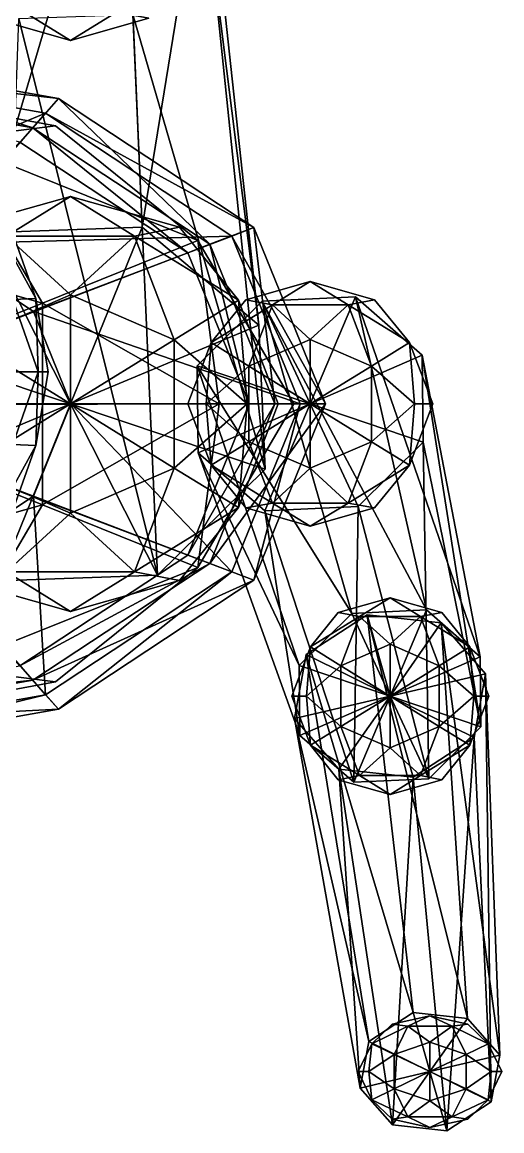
# Model space of a CAD drawing. Header units: metres. Extents: x -0.28 to 0.28, y -0.55 to 0.59.
# Drawn here: x 0.0897 to 0.276, y -0.2824 to 0.1483 of the extents above; entities that cross this region are included whole.
import ezdxf

# ---------------------------------------------------------------- set-up
doc = ezdxf.new("R2010")
doc.units = ezdxf.units.M
doc.layers.add('XARCH', color=2, linetype='Continuous')

msp = doc.modelspace()

# ---------------------------------------------------------------- linework, layer by layer
at = {"layer": 'XARCH'}
for points in [[(0.0748, 0.0665, 0.9462), (0.1364, 0.0687, 0.9473), (0.1286, 0.2483, 0.5066)], [(0.0748, 0.0665, 0.9462), (0.1286, 0.2483, 0.5066), (0.0843, 0.2468, 0.5059)], [(0.1364, 0.0687, 0.9473), (0.1611, 0.221, 0.494), (0.1286, 0.2483, 0.5066)], [(0.1364, 0.0687, 0.9473), (0.1817, 0.0306, 0.9297), (0.1611, 0.221, 0.494)], [(0.1817, 0.0306, 0.9297), (0.1628, 0.1808, 0.4755), (0.1611, 0.221, 0.494)], [(0.1841, -0.0253, 0.9039), (0.1327, 0.1513, 0.4618), (0.1628, 0.1808, 0.4755)], [(0.1817, 0.0306, 0.9297), (0.1841, -0.0253, 0.9039), (0.1628, 0.1808, 0.4755)], [(0.1085, 0.1412, 0.4839), (0.0906, 0.1522, 0.5128), (0.0781, 0.1498, 0.4839)], [(0.1085, 0.1412, 0.4839), (0.0781, 0.1498, 0.4839), (0.0906, 0.1522, 0.4549)], [(0.1423, -0.0665, 0.8849), (0.0885, 0.1497, 0.4611), (0.1327, 0.1513, 0.4618)], [(0.1264, 0.1522, 0.5128), (0.0906, 0.1522, 0.5128), (0.1085, 0.1412, 0.4839)], [(0.1085, 0.1412, 0.4839), (0.0906, 0.1522, 0.4549), (0.1264, 0.1522, 0.4549)], [(0.1389, 0.1498, 0.4839), (0.1264, 0.1522, 0.5128), (0.1085, 0.1412, 0.4839)], [(0.1389, 0.1498, 0.4839), (0.1085, 0.1412, 0.4839), (0.1264, 0.1522, 0.4549)], [(0.1841, -0.0253, 0.9039), (0.1423, -0.0665, 0.8849), (0.1327, 0.1513, 0.4618)], [(0.1423, -0.0665, 0.8849), (0.0806, -0.0687, 0.8839), (0.0885, 0.1497, 0.4611)], [(0.0939, 0.1073, 1.081), (0, 0.1239, 1.081), (0, 0.137, 1.3083)], [(0.0939, 0.1073, 1.081), (0, 0.137, 1.3083), (0.1038, 0.1186, 1.3083)], [(0.1038, 0.1186, 1.3083), (0, 0.137, 1.3083), (0, 0.1305, 1.4117)], [(0.1038, 0.1186, 1.3083), (0, 0.1305, 1.4117), (0.0988, 0.113, 1.4117)], [(0.0988, 0.113, 1.4117), (0, 0.1305, 1.4117), (0, 0.0718, 1.453)], [(0, 0.127, 0.9363), (0.0604, 0.1027, 1.0014), (0.1027, 0.108, 0.9363)], [(0, 0.127, 0.9363), (0.1027, 0.108, 0.9363), (0.0604, 0.1027, 0.8712)], [(0.0889, 0.1017, 0.9156), (0, 0.1239, 1.081), (0.0939, 0.1073, 1.081)], [(0.1626, 0.062, 1.081), (0.0939, 0.1073, 1.081), (0.1038, 0.1186, 1.3083)], [(0.1797, 0.0685, 1.3083), (0.1038, 0.1186, 1.3083), (0.0988, 0.113, 1.4117)], [(0.1626, 0.062, 1.081), (0.1038, 0.1186, 1.3083), (0.1797, 0.0685, 1.3083)], [(0.0988, 0.113, 1.4117), (0, 0.0718, 1.453), (0.0544, 0.0621, 1.453)], [(0.1712, 0.0652, 1.4117), (0.0988, 0.113, 1.4117), (0.0544, 0.0621, 1.453)], [(0.1797, 0.0685, 1.3083), (0.0988, 0.113, 1.4117), (0.1712, 0.0652, 1.4117)], [(0.1027, 0.108, 0.9363), (0.0604, 0.1027, 1.0014), (0.158, 0.0635, 0.9765)], [(0.0604, 0.1027, 0.8712), (0.1027, 0.108, 0.9363), (0.158, 0.0635, 0.896)], [(0.158, 0.0635, 0.9765), (0.158, 0.0635, 0.896), (0.1027, 0.108, 0.9363)], [(0.1541, 0.0587, 0.9156), (0.0889, 0.1017, 0.9156), (0.0939, 0.1073, 1.081)], [(0.1541, 0.0587, 0.9156), (0.0939, 0.1073, 1.081), (0.1626, 0.062, 1.081)], [(0.0604, 0.1027, 1.0014), (0, 0.0668, 1.047), (0.0977, 0.0392, 1.0416)], [(0, 0.0668, 0.8255), (0.0604, 0.1027, 0.8712), (0.0977, 0.0392, 0.8309)], [(0.0009, 0.0003, 0.8949), (0.0889, 0.1017, 0.9156), (0.1541, 0.0587, 0.9156)], [(0.0604, 0.1027, 1.0014), (0.0977, 0.0392, 1.0416), (0.158, 0.0635, 0.9765)], [(0.0604, 0.1027, 0.8712), (0.158, 0.0635, 0.896), (0.0977, 0.0392, 0.8309)], [(0.0661, 0.0686, 0.9156), (0.0836, 0.0652, 0.9559), (0.1085, 0.0806, 0.9156)], [(0.0661, 0.0686, 0.9156), (0.1085, 0.0806, 0.9156), (0.0836, 0.0652, 0.8753)], [(0.0836, 0.0652, 0.9559), (0.1334, 0.0652, 0.9559), (0.1085, 0.0806, 0.9156)], [(0.1085, 0.0806, 0.9156), (0.1334, 0.0652, 0.8753), (0.0836, 0.0652, 0.8753)], [(0.1085, 0.0806, 0.9156), (0.1334, 0.0652, 0.9559), (0.1509, 0.0686, 0.9156)], [(0.1085, 0.0806, 0.9156), (0.1509, 0.0686, 0.9156), (0.1334, 0.0652, 0.8753)], [(0.095, 0.0409, 1.6087), (0.0808, 0.0667, 1.5909), (0.0849, 0.0695, 1.6285)], [(0.095, 0.0409, 1.6482), (0.0849, 0.0695, 1.6285), (0.0808, 0.0667, 1.666)], [(0.095, 0.0409, 1.6087), (0.0849, 0.0695, 1.6285), (0.095, 0.0409, 1.6482)], [(0, 0, 1.0665), (0.0977, 0.0392, 1.0416), (0, 0.0668, 1.047)], [(0.0977, 0.0392, 0.8309), (0, 0, 0.806), (0, 0.0668, 0.8255)], [(0.1085, 0, 0.9156), (0.0748, 0.0665, 0.9462), (0.0329, 0.0253, 0.9273)], [(0.1712, 0.0652, 1.4117), (0.0544, 0.0621, 1.453), (0.0941, 0.0359, 1.453)], [(0.0836, 0.0652, 0.9559), (0.0682, 0.0249, 0.9808), (0.1085, 0.0424, 0.9842)], [(0.0836, 0.0652, 0.8753), (0.1085, 0.0424, 0.847), (0.0682, 0.0249, 0.8504)], [(0.1085, 0, 0.9156), (0.1364, 0.0687, 0.9473), (0.0748, 0.0665, 0.9462)], [(0.0861, 0.0406, 1.6812), (0.095, 0.0409, 1.6482), (0.0808, 0.0667, 1.666)], [(0.095, 0.0409, 1.6087), (0.0861, 0.0406, 1.5757), (0.0808, 0.0667, 1.5909)], [(0.0836, 0.0652, 0.9559), (0.1085, 0.0424, 0.9842), (0.1334, 0.0652, 0.9559)], [(0.0836, 0.0652, 0.8753), (0.1334, 0.0652, 0.8753), (0.1085, 0.0424, 0.847)], [(0.1977, 0, 1.4117), (0.1712, 0.0652, 1.4117), (0.0941, 0.0359, 1.453)], [(0.1085, 0, 0.9156), (0.1817, 0.0306, 0.9297), (0.1364, 0.0687, 0.9473)], [(0.1334, 0.0652, 0.9559), (0.1085, 0.0424, 0.9842), (0.1488, 0.0249, 0.9808)], [(0.1085, 0.0424, 0.847), (0.1334, 0.0652, 0.8753), (0.1488, 0.0249, 0.8504)], [(0.1509, 0.0686, 0.9156), (0.1334, 0.0652, 0.9559), (0.1737, 0.0403, 0.9405)], [(0.1334, 0.0652, 0.8753), (0.1509, 0.0686, 0.9156), (0.1737, 0.0403, 0.8907)], [(0.1334, 0.0652, 0.9559), (0.1488, 0.0249, 0.9808), (0.1737, 0.0403, 0.9405)], [(0.1334, 0.0652, 0.8753), (0.1737, 0.0403, 0.8907), (0.1488, 0.0249, 0.8504)], [(0.1737, 0.0403, 0.9405), (0.1737, 0.0403, 0.8907), (0.1509, 0.0686, 0.9156)], [(0.1878, 0, 1.081), (0.1626, 0.062, 1.081), (0.1797, 0.0685, 1.3083)], [(0.2075, 0, 1.3083), (0.1797, 0.0685, 1.3083), (0.1712, 0.0652, 1.4117)], [(0.2075, 0, 1.3083), (0.1712, 0.0652, 1.4117), (0.1977, 0, 1.4117)], [(0.1878, 0, 1.081), (0.1797, 0.0685, 1.3083), (0.2075, 0, 1.3083)], [(0.0941, 0.0359, 1.453), (0.0544, 0.0621, 1.453), (0.0005, 0.0006, 1.4634)], [(0.158, 0.0635, 0.9765), (0.0977, 0.0392, 1.0416), (0.1662, 0, 1.0047)], [(0.0977, 0.0392, 0.8309), (0.158, 0.0635, 0.896), (0.1662, 0, 0.8678)], [(0.1779, 0, 0.9156), (0.1541, 0.0587, 0.9156), (0.1626, 0.062, 1.081)], [(0.1662, 0, 1.0047), (0.1953, 0, 0.9363), (0.158, 0.0635, 0.9765)], [(0.1953, 0, 0.9363), (0.1662, 0, 0.8678), (0.158, 0.0635, 0.896)], [(0.1953, 0, 0.9363), (0.158, 0.0635, 0.896), (0.158, 0.0635, 0.9765)], [(0.1779, 0, 0.9156), (0.1626, 0.062, 1.081), (0.1878, 0, 1.081)], [(0.001, 0, 0.8949), (0.0009, 0.0003, 0.8949), (0.1541, 0.0587, 0.9156)], [(0.001, 0, 0.8949), (0.1541, 0.0587, 0.9156), (0.1779, 0, 0.9156)], [(0.1766, 0.0404, 1.3858), (0.1869, 0.0385, 1.4096), (0.2016, 0.0475, 1.3858)], [(0.1766, 0.0404, 1.3858), (0.2016, 0.0475, 1.3858), (0.1869, 0.0385, 1.3621)], [(0.1869, 0.0385, 1.4096), (0.2163, 0.0385, 1.4096), (0.2016, 0.0475, 1.3858)], [(0.2016, 0.0475, 1.3858), (0.2163, 0.0385, 1.3621), (0.1869, 0.0385, 1.3621)], [(0.2016, 0.0475, 1.3858), (0.2163, 0.0385, 1.4096), (0.2266, 0.0404, 1.3858)], [(0.2016, 0.0475, 1.3858), (0.2266, 0.0404, 1.3858), (0.2163, 0.0385, 1.3621)], [(0.0977, -0.0392, 1.0416), (0.0977, 0.0392, 1.0416), (0, 0, 1.0665)], [(0.0977, -0.0392, 0.8309), (0, 0, 0.806), (0.0977, 0.0392, 0.8309)], [(0.1085, 0.0424, 0.9842), (0.0682, 0.0249, 0.9808), (0.1085, 0, 0.9962)], [(0.0682, 0.0249, 0.8504), (0.1085, 0.0424, 0.847), (0.1085, 0, 0.835)], [(0.0849, 0.0124, 1.6924), (0.096, 0.0124, 1.6617), (0.0861, 0.0406, 1.6812)], [(0.096, 0.0124, 1.5952), (0.0849, 0.0124, 1.5646), (0.0861, 0.0406, 1.5757)], [(0.096, 0.0124, 1.6617), (0.095, 0.0409, 1.6482), (0.0861, 0.0406, 1.6812)], [(0.096, 0.0124, 1.5952), (0.0861, 0.0406, 1.5757), (0.095, 0.0409, 1.6087)], [(0.096, 0.0124, 1.6617), (0.0998, 0.0124, 1.6285), (0.095, 0.0409, 1.6482)], [(0.0998, 0.0124, 1.6285), (0.096, 0.0124, 1.5952), (0.095, 0.0409, 1.6087)], [(0.0998, 0.0124, 1.6285), (0.095, 0.0409, 1.6087), (0.095, 0.0409, 1.6482)], [(0.0977, -0.0392, 1.0416), (0.1662, 0, 1.0047), (0.0977, 0.0392, 1.0416)], [(0.1662, 0, 0.8678), (0.0977, -0.0392, 0.8309), (0.0977, 0.0392, 0.8309)], [(0.1085, 0, 0.9962), (0.1488, 0.0249, 0.9808), (0.1085, 0.0424, 0.9842)], [(0.1488, 0.0249, 0.8504), (0.1085, 0, 0.835), (0.1085, 0.0424, 0.847)], [(0.1737, 0.0403, 0.9405), (0.1488, 0.0249, 0.9808), (0.1771, 0, 0.958)], [(0.1488, 0.0249, 0.8504), (0.1737, 0.0403, 0.8907), (0.1771, 0, 0.8732)], [(0.1577, 0.0148, 1.3751), (0.183, 0.0399, 1.3678), (0.2177, -0.0814, 1.0881)], [(0.2016, 0, 1.3858), (0.183, 0.0399, 1.3678), (0.1577, 0.0148, 1.3751)], [(0.1766, 0.0404, 1.3858), (0.1631, 0.0238, 1.4005), (0.1869, 0.0385, 1.4096)], [(0.1766, 0.0404, 1.3858), (0.1869, 0.0385, 1.3621), (0.1631, 0.0238, 1.3712)], [(0.1766, 0.0404, 1.3858), (0.1631, 0.0238, 1.3712), (0.1631, 0.0238, 1.4005)], [(0.1771, 0, 0.958), (0.1891, 0, 0.9156), (0.1737, 0.0403, 0.9405)], [(0.1891, 0, 0.9156), (0.1771, 0, 0.8732), (0.1737, 0.0403, 0.8907)], [(0.1891, 0, 0.9156), (0.1737, 0.0403, 0.8907), (0.1737, 0.0403, 0.9405)], [(0.183, 0.0399, 1.3678), (0.2192, 0.0416, 1.3711), (0.2468, -0.08, 1.0907)], [(0.2016, 0, 1.3858), (0.2192, 0.0416, 1.3711), (0.183, 0.0399, 1.3678)], [(0.183, 0.0399, 1.3678), (0.2468, -0.08, 1.0907), (0.2177, -0.0814, 1.0881)], [(0.2016, 0, 1.3858), (0.2451, 0.019, 1.383), (0.2192, 0.0416, 1.3711)], [(0.2266, 0.0404, 1.3858), (0.2163, 0.0385, 1.4096), (0.2401, 0.0238, 1.4005)], [(0.2163, 0.0385, 1.3621), (0.2266, 0.0404, 1.3858), (0.2401, 0.0238, 1.3712)], [(0.2192, 0.0416, 1.3711), (0.2451, 0.019, 1.383), (0.2676, -0.0982, 1.1003)], [(0.2192, 0.0416, 1.3711), (0.2676, -0.0982, 1.1003), (0.2468, -0.08, 1.0907)], [(0.2401, 0.0238, 1.4005), (0.2401, 0.0238, 1.3712), (0.2266, 0.0404, 1.3858)], [(0.0941, 0.0359, 1.453), (0.0005, 0.0006, 1.4634), (0.0009, 0.0003, 1.4634)], [(0.1087, 0, 1.453), (0.0941, 0.0359, 1.453), (0.0009, 0.0003, 1.4634)], [(0.1977, 0, 1.4117), (0.0941, 0.0359, 1.453), (0.1087, 0, 1.453)], [(0.1631, 0.0238, 1.4005), (0.1778, 0.0147, 1.4243), (0.1869, 0.0385, 1.4096)], [(0.1869, 0.0385, 1.3621), (0.1778, 0.0147, 1.3474), (0.1631, 0.0238, 1.3712)], [(0.1869, 0.0385, 1.4096), (0.1778, 0.0147, 1.4243), (0.2016, 0.025, 1.4263)], [(0.1869, 0.0385, 1.3621), (0.2016, 0.025, 1.3454), (0.1778, 0.0147, 1.3474)], [(0.1869, 0.0385, 1.4096), (0.2016, 0.025, 1.4263), (0.2163, 0.0385, 1.4096)], [(0.1869, 0.0385, 1.3621), (0.2163, 0.0385, 1.3621), (0.2016, 0.025, 1.3454)], [(0.2163, 0.0385, 1.4096), (0.2016, 0.025, 1.4263), (0.2254, 0.0147, 1.4243)], [(0.2016, 0.025, 1.3454), (0.2163, 0.0385, 1.3621), (0.2254, 0.0147, 1.3474)], [(0.2163, 0.0385, 1.4096), (0.2254, 0.0147, 1.4243), (0.2401, 0.0238, 1.4005)], [(0.2163, 0.0385, 1.3621), (0.2401, 0.0238, 1.3712), (0.2254, 0.0147, 1.3474)], [(0.1085, 0, 0.9156), (0.1841, -0.0253, 0.9039), (0.1817, 0.0306, 0.9297)], [(0.1085, 0, 0.9156), (0.0329, 0.0253, 0.9273), (0.0353, -0.0306, 0.9015)], [(0.0682, 0.0249, 0.9808), (0.0682, -0.0249, 0.9808), (0.1085, 0, 0.9962)], [(0.0682, 0.0249, 0.8504), (0.1085, 0, 0.835), (0.0682, -0.0249, 0.8504)], [(0.1488, -0.0249, 0.9808), (0.1488, 0.0249, 0.9808), (0.1085, 0, 0.9962)], [(0.1488, -0.0249, 0.8504), (0.1085, 0, 0.835), (0.1488, 0.0249, 0.8504)], [(0.1488, -0.0249, 0.9808), (0.1771, 0, 0.958), (0.1488, 0.0249, 0.9808)], [(0.1771, 0, 0.8732), (0.1488, -0.0249, 0.8504), (0.1488, 0.0249, 0.8504)], [(0.1631, 0.0238, 1.3712), (0.1612, 0, 1.3608), (0.1541, 0, 1.3858)], [(0.1631, 0.0238, 1.4005), (0.1541, 0, 1.3858), (0.1612, 0, 1.4108)], [(0.1631, 0.0238, 1.3712), (0.1541, 0, 1.3858), (0.1631, 0.0238, 1.4005)], [(0.1631, 0.0238, 1.4005), (0.1612, 0, 1.4108), (0.1778, 0.0147, 1.4243)], [(0.1631, 0.0238, 1.3712), (0.1778, 0.0147, 1.3474), (0.1612, 0, 1.3608)], [(0.2016, 0.025, 1.4263), (0.1778, 0.0147, 1.4243), (0.2016, 0, 1.4334)], [(0.1778, 0.0147, 1.3474), (0.2016, 0.025, 1.3454), (0.2016, 0, 1.3383)], [(0.2016, 0, 1.4334), (0.2254, 0.0147, 1.4243), (0.2016, 0.025, 1.4263)], [(0.2254, 0.0147, 1.3474), (0.2016, 0, 1.3383), (0.2016, 0.025, 1.3454)], [(0.2401, 0.0238, 1.4005), (0.2254, 0.0147, 1.4243), (0.2421, 0, 1.4108)], [(0.2254, 0.0147, 1.3474), (0.2401, 0.0238, 1.3712), (0.2421, 0, 1.3608)], [(0.2421, 0, 1.4108), (0.2492, 0, 1.3858), (0.2401, 0.0238, 1.4005)], [(0.2492, 0, 1.3858), (0.2421, 0, 1.3608), (0.2401, 0.0238, 1.3712)], [(0.2492, 0, 1.3858), (0.2401, 0.0238, 1.3712), (0.2401, 0.0238, 1.4005)], [(0.2016, 0, 1.3858), (0.2455, -0.0148, 1.3966), (0.2451, 0.019, 1.383)], [(0.2451, 0.019, 1.383), (0.2455, -0.0148, 1.3966), (0.2679, -0.1254, 1.1112)], [(0.2451, 0.019, 1.383), (0.2679, -0.1254, 1.1112), (0.2676, -0.0982, 1.1003)], [(0.1577, 0.0148, 1.3751), (0.2177, -0.0814, 1.0881), (0.1973, -0.1016, 1.094)], [(0.1581, -0.019, 1.3887), (0.1577, 0.0148, 1.3751), (0.1973, -0.1016, 1.094)], [(0.2016, 0, 1.3858), (0.1577, 0.0148, 1.3751), (0.1581, -0.019, 1.3887)], [(0.1778, 0.0147, 1.4243), (0.1612, 0, 1.4108), (0.1778, -0.0147, 1.4243)], [(0.1612, 0, 1.3608), (0.1778, 0.0147, 1.3474), (0.1778, -0.0147, 1.3474)], [(0.1778, 0.0147, 1.4243), (0.1778, -0.0147, 1.4243), (0.2016, 0, 1.4334)], [(0.1778, 0.0147, 1.3474), (0.2016, 0, 1.3383), (0.1778, -0.0147, 1.3474)], [(0.2254, -0.0147, 1.4243), (0.2254, 0.0147, 1.4243), (0.2016, 0, 1.4334)], [(0.2254, -0.0147, 1.3474), (0.2016, 0, 1.3383), (0.2254, 0.0147, 1.3474)], [(0.2254, -0.0147, 1.4243), (0.2421, 0, 1.4108), (0.2254, 0.0147, 1.4243)], [(0.2421, 0, 1.3608), (0.2254, -0.0147, 1.3474), (0.2254, 0.0147, 1.3474)], [(0.0861, -0.0158, 1.5757), (0.0849, 0.0124, 1.5646), (0.096, 0.0124, 1.5952)], [(0.0861, -0.0158, 1.6812), (0.096, 0.0124, 1.6617), (0.0849, 0.0124, 1.6924)], [(0.0861, -0.0158, 1.5757), (0.096, 0.0124, 1.5952), (0.095, -0.0161, 1.6087)], [(0.095, -0.0161, 1.6482), (0.096, 0.0124, 1.6617), (0.0861, -0.0158, 1.6812)], [(0.095, -0.0161, 1.6087), (0.096, 0.0124, 1.5952), (0.0998, 0.0124, 1.6285)], [(0.095, -0.0161, 1.6482), (0.0998, 0.0124, 1.6285), (0.096, 0.0124, 1.6617)], [(0.095, -0.0161, 1.6087), (0.0998, 0.0124, 1.6285), (0.095, -0.0161, 1.6482)], [(0, -0.0668, 1.047), (0.0977, -0.0392, 1.0416), (0, 0, 1.0665)], [(0.0977, -0.0392, 0.8309), (0, -0.0668, 0.8255), (0, 0, 0.806)], [(0.1087, 0, 1.453), (0.0009, 0.0003, 1.4634), (0.001, 0, 1.4634)], [(0.0009, -0.0003, 0.8949), (0.001, 0, 0.8949), (0.1779, 0, 0.9156)], [(0.0009, -0.0003, 0.8949), (0.1779, 0, 0.9156), (0.1541, -0.0587, 0.9156)], [(0.0941, -0.0359, 1.453), (0.001, 0, 1.4634), (0.0009, -0.0003, 1.4634)], [(0.0941, -0.0359, 1.453), (0.1087, 0, 1.453), (0.001, 0, 1.4634)], [(0.1085, 0, 0.9156), (0.0353, -0.0306, 0.9015), (0.0806, -0.0687, 0.8839)], [(0.1085, 0, 0.9962), (0.0682, -0.0249, 0.9808), (0.1085, -0.0424, 0.9842)], [(0.0682, -0.0249, 0.8504), (0.1085, 0, 0.835), (0.1085, -0.0424, 0.847)], [(0.1085, 0, 0.9156), (0.0806, -0.0687, 0.8839), (0.1423, -0.0665, 0.8849)], [(0.1712, -0.0652, 1.4117), (0.1087, 0, 1.453), (0.0941, -0.0359, 1.453)], [(0.158, -0.0635, 0.9765), (0.1662, 0, 1.0047), (0.0977, -0.0392, 1.0416)], [(0.158, -0.0635, 0.896), (0.0977, -0.0392, 0.8309), (0.1662, 0, 0.8678)], [(0.1085, 0, 0.9156), (0.1423, -0.0665, 0.8849), (0.1841, -0.0253, 0.9039)], [(0.1085, -0.0424, 0.9842), (0.1488, -0.0249, 0.9808), (0.1085, 0, 0.9962)], [(0.1488, -0.0249, 0.8504), (0.1085, -0.0424, 0.847), (0.1085, 0, 0.835)], [(0.1712, -0.0652, 1.4117), (0.1977, 0, 1.4117), (0.1087, 0, 1.453)], [(0.1737, -0.0403, 0.9405), (0.1771, 0, 0.958), (0.1488, -0.0249, 0.9808)], [(0.1737, -0.0403, 0.8907), (0.1488, -0.0249, 0.8504), (0.1771, 0, 0.8732)], [(0.1541, -0.0587, 0.9156), (0.1779, 0, 0.9156), (0.1878, 0, 1.081)], [(0.1541, -0.0587, 0.9156), (0.1878, 0, 1.081), (0.1626, -0.062, 1.081)], [(0.1612, 0, 1.4108), (0.1541, 0, 1.3858), (0.1631, -0.0238, 1.4005)], [(0.1541, 0, 1.3858), (0.1612, 0, 1.3608), (0.1631, -0.0238, 1.3712)], [(0.1541, 0, 1.3858), (0.1631, -0.0238, 1.3712), (0.1631, -0.0238, 1.4005)], [(0.158, -0.0635, 0.896), (0.1662, 0, 0.8678), (0.1953, 0, 0.9363)], [(0.158, -0.0635, 0.9765), (0.1953, 0, 0.9363), (0.1662, 0, 1.0047)], [(0.158, -0.0635, 0.896), (0.1953, 0, 0.9363), (0.158, -0.0635, 0.9765)], [(0.2016, 0, 1.3858), (0.1581, -0.019, 1.3887), (0.184, -0.0416, 1.4006)], [(0.1631, -0.0238, 1.4005), (0.1778, -0.0147, 1.4243), (0.1612, 0, 1.4108)], [(0.1778, -0.0147, 1.3474), (0.1631, -0.0238, 1.3712), (0.1612, 0, 1.3608)], [(0.1626, -0.062, 1.081), (0.1878, 0, 1.081), (0.2075, 0, 1.3083)], [(0.1626, -0.062, 1.081), (0.2075, 0, 1.3083), (0.1797, -0.0685, 1.3083)], [(0.1797, -0.0685, 1.3083), (0.1977, 0, 1.4117), (0.1712, -0.0652, 1.4117)], [(0.1737, -0.0403, 0.8907), (0.1771, 0, 0.8732), (0.1891, 0, 0.9156)], [(0.1737, -0.0403, 0.9405), (0.1891, 0, 0.9156), (0.1771, 0, 0.958)], [(0.1737, -0.0403, 0.8907), (0.1891, 0, 0.9156), (0.1737, -0.0403, 0.9405)], [(0.2016, 0, 1.4334), (0.1778, -0.0147, 1.4243), (0.2016, -0.025, 1.4263)], [(0.1778, -0.0147, 1.3474), (0.2016, 0, 1.3383), (0.2016, -0.025, 1.3454)], [(0.1797, -0.0685, 1.3083), (0.2075, 0, 1.3083), (0.1977, 0, 1.4117)], [(0.2016, 0, 1.3858), (0.184, -0.0416, 1.4006), (0.2202, -0.0399, 1.4039)], [(0.2016, 0, 1.3858), (0.2202, -0.0399, 1.4039), (0.2455, -0.0148, 1.3966)], [(0.2016, -0.025, 1.4263), (0.2254, -0.0147, 1.4243), (0.2016, 0, 1.4334)], [(0.2254, -0.0147, 1.3474), (0.2016, -0.025, 1.3454), (0.2016, 0, 1.3383)], [(0.2401, -0.0238, 1.4005), (0.2421, 0, 1.4108), (0.2254, -0.0147, 1.4243)], [(0.2401, -0.0238, 1.3712), (0.2254, -0.0147, 1.3474), (0.2421, 0, 1.3608)], [(0.2401, -0.0238, 1.3712), (0.2421, 0, 1.3608), (0.2492, 0, 1.3858)], [(0.2401, -0.0238, 1.4005), (0.2492, 0, 1.3858), (0.2421, 0, 1.4108)], [(0.2401, -0.0238, 1.3712), (0.2492, 0, 1.3858), (0.2401, -0.0238, 1.4005)], [(0.0005, -0.0006, 0.8949), (0.0009, -0.0003, 0.8949), (0.1541, -0.0587, 0.9156)], [(0.0005, -0.0006, 0.8949), (0.1541, -0.0587, 0.9156), (0.0889, -0.1017, 0.9156)], [(0.0544, -0.0621, 1.453), (0.0941, -0.0359, 1.453), (0.0009, -0.0003, 1.4634)], [(0.0808, -0.0419, 1.5909), (0.0861, -0.0158, 1.5757), (0.095, -0.0161, 1.6087)], [(0.0808, -0.0419, 1.666), (0.095, -0.0161, 1.6482), (0.0861, -0.0158, 1.6812)], [(0.0808, -0.0419, 1.5909), (0.095, -0.0161, 1.6087), (0.0849, -0.0446, 1.6285)], [(0.0849, -0.0446, 1.6285), (0.095, -0.0161, 1.6482), (0.0808, -0.0419, 1.666)], [(0.095, -0.0161, 1.6087), (0.095, -0.0161, 1.6482), (0.0849, -0.0446, 1.6285)], [(0.1869, -0.0385, 1.4096), (0.1778, -0.0147, 1.4243), (0.1631, -0.0238, 1.4005)], [(0.1869, -0.0385, 1.3621), (0.1631, -0.0238, 1.3712), (0.1778, -0.0147, 1.3474)], [(0.1869, -0.0385, 1.4096), (0.2016, -0.025, 1.4263), (0.1778, -0.0147, 1.4243)], [(0.2016, -0.025, 1.3454), (0.1869, -0.0385, 1.3621), (0.1778, -0.0147, 1.3474)], [(0.2163, -0.0385, 1.4096), (0.2254, -0.0147, 1.4243), (0.2016, -0.025, 1.4263)], [(0.2163, -0.0385, 1.3621), (0.2016, -0.025, 1.3454), (0.2254, -0.0147, 1.3474)], [(0.2401, -0.0238, 1.4005), (0.2254, -0.0147, 1.4243), (0.2163, -0.0385, 1.4096)], [(0.2163, -0.0385, 1.3621), (0.2254, -0.0147, 1.3474), (0.2401, -0.0238, 1.3712)], [(0.2455, -0.0148, 1.3966), (0.2202, -0.0399, 1.4039), (0.2476, -0.1456, 1.1171)], [(0.2455, -0.0148, 1.3966), (0.2476, -0.1456, 1.1171), (0.2679, -0.1254, 1.1112)], [(0.184, -0.0416, 1.4006), (0.1581, -0.019, 1.3887), (0.1976, -0.1288, 1.1049)], [(0.1581, -0.019, 1.3887), (0.1973, -0.1016, 1.094), (0.1976, -0.1288, 1.1049)], [(0.0836, -0.0652, 0.9559), (0.1085, -0.0424, 0.9842), (0.0682, -0.0249, 0.9808)], [(0.1085, -0.0424, 0.847), (0.0836, -0.0652, 0.8753), (0.0682, -0.0249, 0.8504)], [(0.1334, -0.0652, 0.9559), (0.1488, -0.0249, 0.9808), (0.1085, -0.0424, 0.9842)], [(0.1334, -0.0652, 0.8753), (0.1085, -0.0424, 0.847), (0.1488, -0.0249, 0.8504)], [(0.1737, -0.0403, 0.9405), (0.1488, -0.0249, 0.9808), (0.1334, -0.0652, 0.9559)], [(0.1334, -0.0652, 0.8753), (0.1488, -0.0249, 0.8504), (0.1737, -0.0403, 0.8907)], [(0.1631, -0.0238, 1.4005), (0.1631, -0.0238, 1.3712), (0.1766, -0.0404, 1.3858)], [(0.1766, -0.0404, 1.3858), (0.1869, -0.0385, 1.4096), (0.1631, -0.0238, 1.4005)], [(0.1869, -0.0385, 1.3621), (0.1766, -0.0404, 1.3858), (0.1631, -0.0238, 1.3712)], [(0.2163, -0.0385, 1.4096), (0.2016, -0.025, 1.4263), (0.1869, -0.0385, 1.4096)], [(0.2163, -0.0385, 1.3621), (0.1869, -0.0385, 1.3621), (0.2016, -0.025, 1.3454)], [(0.2266, -0.0404, 1.3858), (0.2401, -0.0238, 1.4005), (0.2163, -0.0385, 1.4096)], [(0.2266, -0.0404, 1.3858), (0.2163, -0.0385, 1.3621), (0.2401, -0.0238, 1.3712)], [(0.2266, -0.0404, 1.3858), (0.2401, -0.0238, 1.3712), (0.2401, -0.0238, 1.4005)], [(0.0988, -0.113, 1.4117), (0.0941, -0.0359, 1.453), (0.0544, -0.0621, 1.453)], [(0.0988, -0.113, 1.4117), (0.1712, -0.0652, 1.4117), (0.0941, -0.0359, 1.453)], [(0.2016, -0.0475, 1.3858), (0.1869, -0.0385, 1.4096), (0.1766, -0.0404, 1.3858)], [(0.2016, -0.0475, 1.3858), (0.1766, -0.0404, 1.3858), (0.1869, -0.0385, 1.3621)], [(0.2163, -0.0385, 1.4096), (0.1869, -0.0385, 1.4096), (0.2016, -0.0475, 1.3858)], [(0.2016, -0.0475, 1.3858), (0.1869, -0.0385, 1.3621), (0.2163, -0.0385, 1.3621)], [(0.2266, -0.0404, 1.3858), (0.2163, -0.0385, 1.4096), (0.2016, -0.0475, 1.3858)], [(0.2266, -0.0404, 1.3858), (0.2016, -0.0475, 1.3858), (0.2163, -0.0385, 1.3621)], [(0.0604, -0.1027, 1.0014), (0.0977, -0.0392, 1.0416), (0, -0.0668, 1.047)], [(0.0604, -0.1027, 0.8712), (0, -0.0668, 0.8255), (0.0977, -0.0392, 0.8309)], [(0.158, -0.0635, 0.9765), (0.0977, -0.0392, 1.0416), (0.0604, -0.1027, 1.0014)], [(0.0604, -0.1027, 0.8712), (0.0977, -0.0392, 0.8309), (0.158, -0.0635, 0.896)], [(0.1334, -0.0652, 0.9559), (0.1085, -0.0424, 0.9842), (0.0836, -0.0652, 0.9559)], [(0.1334, -0.0652, 0.8753), (0.0836, -0.0652, 0.8753), (0.1085, -0.0424, 0.847)], [(0.1509, -0.0686, 0.9156), (0.1737, -0.0403, 0.9405), (0.1334, -0.0652, 0.9559)], [(0.1509, -0.0686, 0.9156), (0.1334, -0.0652, 0.8753), (0.1737, -0.0403, 0.8907)], [(0.1509, -0.0686, 0.9156), (0.1737, -0.0403, 0.8907), (0.1737, -0.0403, 0.9405)], [(0.2202, -0.0399, 1.4039), (0.184, -0.0416, 1.4006), (0.2185, -0.147, 1.1145)], [(0.184, -0.0416, 1.4006), (0.1976, -0.1288, 1.1049), (0.2185, -0.147, 1.1145)], [(0.2202, -0.0399, 1.4039), (0.2185, -0.147, 1.1145), (0.2476, -0.1456, 1.1171)], [(0.0889, -0.1017, 0.9156), (0.1541, -0.0587, 0.9156), (0.1626, -0.062, 1.081)], [(0, -0.1305, 1.4117), (0.0988, -0.113, 1.4117), (0.0544, -0.0621, 1.453)], [(0.1027, -0.108, 0.9363), (0.158, -0.0635, 0.9765), (0.0604, -0.1027, 1.0014)], [(0.1027, -0.108, 0.9363), (0.0604, -0.1027, 0.8712), (0.158, -0.0635, 0.896)], [(0.0889, -0.1017, 0.9156), (0.1626, -0.062, 1.081), (0.0939, -0.1073, 1.081)], [(0.0939, -0.1073, 1.081), (0.1626, -0.062, 1.081), (0.1797, -0.0685, 1.3083)], [(0.1027, -0.108, 0.9363), (0.158, -0.0635, 0.896), (0.158, -0.0635, 0.9765)], [(0.1085, -0.0806, 0.9156), (0.0836, -0.0652, 0.9559), (0.0661, -0.0686, 0.9156)], [(0.1085, -0.0806, 0.9156), (0.0661, -0.0686, 0.9156), (0.0836, -0.0652, 0.8753)], [(0.1334, -0.0652, 0.9559), (0.0836, -0.0652, 0.9559), (0.1085, -0.0806, 0.9156)], [(0.1085, -0.0806, 0.9156), (0.0836, -0.0652, 0.8753), (0.1334, -0.0652, 0.8753)], [(0.0939, -0.1073, 1.081), (0.1797, -0.0685, 1.3083), (0.1038, -0.1186, 1.3083)], [(0.1038, -0.1186, 1.3083), (0.1712, -0.0652, 1.4117), (0.0988, -0.113, 1.4117)], [(0.1038, -0.1186, 1.3083), (0.1797, -0.0685, 1.3083), (0.1712, -0.0652, 1.4117)], [(0.1509, -0.0686, 0.9156), (0.1334, -0.0652, 0.9559), (0.1085, -0.0806, 0.9156)], [(0.1509, -0.0686, 0.9156), (0.1085, -0.0806, 0.9156), (0.1334, -0.0652, 0.8753)], [(0.2125, -0.081, 1.1026), (0.2208, -0.0826, 1.1217), (0.2326, -0.0753, 1.1026)], [(0.2125, -0.081, 1.1026), (0.2326, -0.0753, 1.1026), (0.2208, -0.0826, 1.0835)], [(0.2208, -0.0826, 1.1217), (0.2444, -0.0826, 1.1217), (0.2326, -0.0753, 1.1026)], [(0.2326, -0.0753, 1.1026), (0.2444, -0.0826, 1.0835), (0.2208, -0.0826, 1.0835)], [(0.2326, -0.0753, 1.1026), (0.2444, -0.0826, 1.1217), (0.2527, -0.081, 1.1026)], [(0.2326, -0.0753, 1.1026), (0.2527, -0.081, 1.1026), (0.2444, -0.0826, 1.0835)], [(0.2326, -0.1135, 1.1026), (0.1973, -0.1016, 1.094), (0.2177, -0.0814, 1.0881)], [(0.2125, -0.081, 1.1026), (0.2017, -0.0944, 1.1144), (0.2208, -0.0826, 1.1217)], [(0.2125, -0.081, 1.1026), (0.2208, -0.0826, 1.0835), (0.2017, -0.0944, 1.0908)], [(0.2125, -0.081, 1.1026), (0.2017, -0.0944, 1.0908), (0.2017, -0.0944, 1.1144)], [(0.2326, -0.1135, 1.1026), (0.2177, -0.0814, 1.0881), (0.2468, -0.08, 1.0907)], [(0.2326, -0.1135, 1.1026), (0.2468, -0.08, 1.0907), (0.2676, -0.0982, 1.1003)], [(0.2527, -0.081, 1.1026), (0.2444, -0.0826, 1.1217), (0.2636, -0.0944, 1.1144)], [(0.2444, -0.0826, 1.0835), (0.2527, -0.081, 1.1026), (0.2636, -0.0944, 1.0908)], [(0.2636, -0.0944, 1.1144), (0.2636, -0.0944, 1.0908), (0.2527, -0.081, 1.1026)], [(0.2, -0.0974, 1.0907), (0.2237, -0.082, 1.0828), (0.2416, -0.2364, 0.8495)], [(0.2326, -0.1135, 1.1026), (0.2237, -0.082, 1.0828), (0.2, -0.0974, 1.0907)], [(0.2017, -0.0944, 1.1144), (0.2135, -0.1017, 1.1335), (0.2208, -0.0826, 1.1217)], [(0.2208, -0.0826, 1.0835), (0.2135, -0.1017, 1.0717), (0.2017, -0.0944, 1.0908)], [(0.2208, -0.0826, 1.1217), (0.2135, -0.1017, 1.1335), (0.2326, -0.0934, 1.1351)], [(0.2208, -0.0826, 1.0835), (0.2326, -0.0934, 1.0701), (0.2135, -0.1017, 1.0717)], [(0.2208, -0.0826, 1.1217), (0.2326, -0.0934, 1.1351), (0.2444, -0.0826, 1.1217)], [(0.2208, -0.0826, 1.0835), (0.2444, -0.0826, 1.0835), (0.2326, -0.0934, 1.0701)], [(0.2237, -0.082, 1.0828), (0.2525, -0.0851, 1.0865), (0.2627, -0.2387, 0.8522)], [(0.2237, -0.082, 1.0828), (0.2627, -0.2387, 0.8522), (0.2416, -0.2364, 0.8495)], [(0.2326, -0.1135, 1.1026), (0.2525, -0.0851, 1.0865), (0.2237, -0.082, 1.0828)], [(0.2444, -0.0826, 1.1217), (0.2326, -0.0934, 1.1351), (0.2517, -0.1017, 1.1335)], [(0.2326, -0.0934, 1.0701), (0.2444, -0.0826, 1.0835), (0.2517, -0.1017, 1.0717)], [(0.2326, -0.1135, 1.1026), (0.2697, -0.1048, 1.0997), (0.2525, -0.0851, 1.0865)], [(0.2444, -0.0826, 1.1217), (0.2517, -0.1017, 1.1335), (0.2636, -0.0944, 1.1144)], [(0.2444, -0.0826, 1.0835), (0.2636, -0.0944, 1.0908), (0.2517, -0.1017, 1.0717)], [(0.2525, -0.0851, 1.0865), (0.2697, -0.1048, 1.0997), (0.2752, -0.253, 0.8618)], [(0.2525, -0.0851, 1.0865), (0.2752, -0.253, 0.8618), (0.2627, -0.2387, 0.8522)], [(0.2017, -0.0944, 1.0908), (0.2001, -0.1135, 1.0825), (0.1944, -0.1135, 1.1026)], [(0.2017, -0.0944, 1.1144), (0.1944, -0.1135, 1.1026), (0.2001, -0.1135, 1.1227)], [(0.2017, -0.0944, 1.0908), (0.1944, -0.1135, 1.1026), (0.2017, -0.0944, 1.1144)], [(0.2017, -0.0944, 1.1144), (0.2001, -0.1135, 1.1227), (0.2135, -0.1017, 1.1335)], [(0.2017, -0.0944, 1.0908), (0.2135, -0.1017, 1.0717), (0.2001, -0.1135, 1.0825)], [(0.2326, -0.0934, 1.1351), (0.2135, -0.1017, 1.1335), (0.2326, -0.1135, 1.1408)], [(0.2135, -0.1017, 1.0717), (0.2326, -0.0934, 1.0701), (0.2326, -0.1135, 1.0644)], [(0.2326, -0.1135, 1.1408), (0.2517, -0.1017, 1.1335), (0.2326, -0.0934, 1.1351)], [(0.2517, -0.1017, 1.0717), (0.2326, -0.1135, 1.0644), (0.2326, -0.0934, 1.0701)], [(0.2636, -0.0944, 1.1144), (0.2517, -0.1017, 1.1335), (0.2651, -0.1135, 1.1227)], [(0.2517, -0.1017, 1.0717), (0.2636, -0.0944, 1.0908), (0.2651, -0.1135, 1.0825)], [(0.2651, -0.1135, 1.1227), (0.2709, -0.1135, 1.1026), (0.2636, -0.0944, 1.1144)], [(0.2709, -0.1135, 1.1026), (0.2651, -0.1135, 1.0825), (0.2636, -0.0944, 1.0908)], [(0.2709, -0.1135, 1.1026), (0.2636, -0.0944, 1.0908), (0.2636, -0.0944, 1.1144)], [(0.1955, -0.1222, 1.1055), (0.2, -0.0974, 1.0907), (0.2243, -0.2477, 0.8552)], [(0.2326, -0.1135, 1.1026), (0.2, -0.0974, 1.0907), (0.1955, -0.1222, 1.1055)], [(0.2, -0.0974, 1.0907), (0.2416, -0.2364, 0.8495), (0.2243, -0.2477, 0.8552)], [(0.2326, -0.1135, 1.1026), (0.2676, -0.0982, 1.1003), (0.2679, -0.1254, 1.1112)], [(0, -0.1174, 0.9156), (0.0889, -0.1017, 0.9156), (0.0939, -0.1073, 1.081)], [(0.1027, -0.108, 0.9363), (0.0604, -0.1027, 1.0014), (0, -0.127, 0.9363)], [(0.1027, -0.108, 0.9363), (0, -0.127, 0.9363), (0.0604, -0.1027, 0.8712)], [(0.2326, -0.1135, 1.1026), (0.1976, -0.1288, 1.1049), (0.1973, -0.1016, 1.094)], [(0.2135, -0.1017, 1.1335), (0.2001, -0.1135, 1.1227), (0.2135, -0.1253, 1.1335)], [(0.2001, -0.1135, 1.0825), (0.2135, -0.1017, 1.0717), (0.2135, -0.1253, 1.0717)], [(0.2135, -0.1017, 1.1335), (0.2135, -0.1253, 1.1335), (0.2326, -0.1135, 1.1408)], [(0.2135, -0.1017, 1.0717), (0.2326, -0.1135, 1.0644), (0.2135, -0.1253, 1.0717)], [(0.2517, -0.1253, 1.1335), (0.2517, -0.1017, 1.1335), (0.2326, -0.1135, 1.1408)], [(0.2517, -0.1253, 1.0717), (0.2326, -0.1135, 1.0644), (0.2517, -0.1017, 1.0717)], [(0.2517, -0.1253, 1.1335), (0.2651, -0.1135, 1.1227), (0.2517, -0.1017, 1.1335)], [(0.2651, -0.1135, 1.0825), (0.2517, -0.1253, 1.0717), (0.2517, -0.1017, 1.0717)], [(0, -0.1174, 0.9156), (0.0939, -0.1073, 1.081), (0, -0.1239, 1.081)], [(0, -0.1239, 1.081), (0.0939, -0.1073, 1.081), (0.1038, -0.1186, 1.3083)], [(0.2326, -0.1135, 1.1026), (0.2652, -0.1296, 1.1145), (0.2697, -0.1048, 1.0997)], [(0.2697, -0.1048, 1.0997), (0.2652, -0.1296, 1.1145), (0.2719, -0.2711, 0.8726)], [(0.2697, -0.1048, 1.0997), (0.2719, -0.2711, 0.8726), (0.2752, -0.253, 0.8618)], [(0, -0.137, 1.3083), (0.1038, -0.1186, 1.3083), (0.0988, -0.113, 1.4117)], [(0, -0.137, 1.3083), (0.0988, -0.113, 1.4117), (0, -0.1305, 1.4117)], [(0.2001, -0.1135, 1.1227), (0.1944, -0.1135, 1.1026), (0.2017, -0.1326, 1.1144)], [(0.1944, -0.1135, 1.1026), (0.2001, -0.1135, 1.0825), (0.2017, -0.1326, 1.0908)], [(0.1944, -0.1135, 1.1026), (0.2017, -0.1326, 1.0908), (0.2017, -0.1326, 1.1144)], [(0.2326, -0.1135, 1.1026), (0.1955, -0.1222, 1.1055), (0.2127, -0.1419, 1.1187)], [(0.2326, -0.1135, 1.1026), (0.2185, -0.147, 1.1145), (0.1976, -0.1288, 1.1049)], [(0.2017, -0.1326, 1.1144), (0.2135, -0.1253, 1.1335), (0.2001, -0.1135, 1.1227)], [(0.2135, -0.1253, 1.0717), (0.2017, -0.1326, 1.0908), (0.2001, -0.1135, 1.0825)], [(0.2326, -0.1135, 1.1026), (0.2127, -0.1419, 1.1187), (0.2416, -0.145, 1.1224)], [(0.2326, -0.1135, 1.1408), (0.2135, -0.1253, 1.1335), (0.2326, -0.1336, 1.1351)], [(0.2135, -0.1253, 1.0717), (0.2326, -0.1135, 1.0644), (0.2326, -0.1336, 1.0701)], [(0.2326, -0.1135, 1.1026), (0.2476, -0.1456, 1.1171), (0.2185, -0.147, 1.1145)], [(0.2326, -0.1135, 1.1026), (0.2679, -0.1254, 1.1112), (0.2476, -0.1456, 1.1171)], [(0.2326, -0.1135, 1.1026), (0.2416, -0.145, 1.1224), (0.2652, -0.1296, 1.1145)], [(0.2326, -0.1336, 1.1351), (0.2517, -0.1253, 1.1335), (0.2326, -0.1135, 1.1408)], [(0.2517, -0.1253, 1.0717), (0.2326, -0.1336, 1.0701), (0.2326, -0.1135, 1.0644)], [(0.2636, -0.1326, 1.1144), (0.2651, -0.1135, 1.1227), (0.2517, -0.1253, 1.1335)], [(0.2636, -0.1326, 1.0908), (0.2517, -0.1253, 1.0717), (0.2651, -0.1135, 1.0825)], [(0.2636, -0.1326, 1.0908), (0.2651, -0.1135, 1.0825), (0.2709, -0.1135, 1.1026)], [(0.2636, -0.1326, 1.1144), (0.2709, -0.1135, 1.1026), (0.2651, -0.1135, 1.1227)], [(0.2636, -0.1326, 1.0908), (0.2709, -0.1135, 1.1026), (0.2636, -0.1326, 1.1144)], [(0, -0.1239, 1.081), (0.1038, -0.1186, 1.3083), (0, -0.137, 1.3083)], [(0.2127, -0.1419, 1.1187), (0.1955, -0.1222, 1.1055), (0.221, -0.2658, 0.866)], [(0.1955, -0.1222, 1.1055), (0.2243, -0.2477, 0.8552), (0.221, -0.2658, 0.866)], [(0.2208, -0.1444, 1.1217), (0.2135, -0.1253, 1.1335), (0.2017, -0.1326, 1.1144)], [(0.2208, -0.1444, 1.0835), (0.2017, -0.1326, 1.0908), (0.2135, -0.1253, 1.0717)], [(0.2208, -0.1444, 1.1217), (0.2326, -0.1336, 1.1351), (0.2135, -0.1253, 1.1335)], [(0.2326, -0.1336, 1.0701), (0.2208, -0.1444, 1.0835), (0.2135, -0.1253, 1.0717)], [(0.2444, -0.1444, 1.1217), (0.2517, -0.1253, 1.1335), (0.2326, -0.1336, 1.1351)], [(0.2444, -0.1444, 1.0835), (0.2326, -0.1336, 1.0701), (0.2517, -0.1253, 1.0717)], [(0.2636, -0.1326, 1.1144), (0.2517, -0.1253, 1.1335), (0.2444, -0.1444, 1.1217)], [(0.2444, -0.1444, 1.0835), (0.2517, -0.1253, 1.0717), (0.2636, -0.1326, 1.0908)], [(0.2017, -0.1326, 1.1144), (0.2017, -0.1326, 1.0908), (0.2125, -0.146, 1.1026)], [(0.2125, -0.146, 1.1026), (0.2208, -0.1444, 1.1217), (0.2017, -0.1326, 1.1144)], [(0.2208, -0.1444, 1.0835), (0.2125, -0.146, 1.1026), (0.2017, -0.1326, 1.0908)], [(0.2652, -0.1296, 1.1145), (0.2416, -0.145, 1.1224), (0.2547, -0.2824, 0.8784)], [(0.2527, -0.146, 1.1026), (0.2636, -0.1326, 1.1144), (0.2444, -0.1444, 1.1217)], [(0.2527, -0.146, 1.1026), (0.2444, -0.1444, 1.0835), (0.2636, -0.1326, 1.0908)], [(0.2527, -0.146, 1.1026), (0.2636, -0.1326, 1.0908), (0.2636, -0.1326, 1.1144)], [(0.2652, -0.1296, 1.1145), (0.2547, -0.2824, 0.8784), (0.2719, -0.2711, 0.8726)], [(0.2444, -0.1444, 1.1217), (0.2326, -0.1336, 1.1351), (0.2208, -0.1444, 1.1217)], [(0.2444, -0.1444, 1.0835), (0.2208, -0.1444, 1.0835), (0.2326, -0.1336, 1.0701)], [(0.2416, -0.145, 1.1224), (0.2127, -0.1419, 1.1187), (0.2336, -0.2801, 0.8756)], [(0.2127, -0.1419, 1.1187), (0.221, -0.2658, 0.866), (0.2336, -0.2801, 0.8756)], [(0.2326, -0.1517, 1.1026), (0.2208, -0.1444, 1.1217), (0.2125, -0.146, 1.1026)], [(0.2326, -0.1517, 1.1026), (0.2125, -0.146, 1.1026), (0.2208, -0.1444, 1.0835)], [(0.2444, -0.1444, 1.1217), (0.2208, -0.1444, 1.1217), (0.2326, -0.1517, 1.1026)], [(0.2326, -0.1517, 1.1026), (0.2208, -0.1444, 1.0835), (0.2444, -0.1444, 1.0835)], [(0.2527, -0.146, 1.1026), (0.2444, -0.1444, 1.1217), (0.2326, -0.1517, 1.1026)], [(0.2527, -0.146, 1.1026), (0.2326, -0.1517, 1.1026), (0.2444, -0.1444, 1.0835)], [(0.2416, -0.145, 1.1224), (0.2336, -0.2801, 0.8756), (0.2547, -0.2824, 0.8784)], [(0.2481, -0.2594, 0.8639), (0.2243, -0.2477, 0.8552), (0.2416, -0.2364, 0.8495)], [(0.2481, -0.2594, 0.8639), (0.2416, -0.2364, 0.8495), (0.2627, -0.2387, 0.8522)], [(0.2334, -0.2409, 0.8329), (0.2255, -0.2486, 0.8444), (0.2395, -0.2418, 0.8515)], [(0.2334, -0.2409, 0.8329), (0.2395, -0.2418, 0.8143), (0.2255, -0.2486, 0.8214)], [(0.2334, -0.2409, 0.8329), (0.2255, -0.2486, 0.8214), (0.2255, -0.2486, 0.8444)], [(0.2334, -0.2409, 0.8329), (0.2395, -0.2418, 0.8515), (0.2481, -0.2377, 0.8329)], [(0.2334, -0.2409, 0.8329), (0.2481, -0.2377, 0.8329), (0.2395, -0.2418, 0.8143)], [(0.2395, -0.2418, 0.8515), (0.2567, -0.2418, 0.8515), (0.2481, -0.2377, 0.8329)], [(0.2481, -0.2377, 0.8329), (0.2567, -0.2418, 0.8143), (0.2395, -0.2418, 0.8143)], [(0.2481, -0.2377, 0.8329), (0.2567, -0.2418, 0.8515), (0.2628, -0.2409, 0.8329)], [(0.2481, -0.2377, 0.8329), (0.2628, -0.2409, 0.8329), (0.2567, -0.2418, 0.8143)], [(0.2481, -0.2594, 0.8639), (0.2627, -0.2387, 0.8522), (0.2752, -0.253, 0.8618)], [(0.2628, -0.2409, 0.8329), (0.2567, -0.2418, 0.8515), (0.2707, -0.2486, 0.8444)], [(0.2567, -0.2418, 0.8143), (0.2628, -0.2409, 0.8329), (0.2707, -0.2486, 0.8214)], [(0.2707, -0.2486, 0.8444), (0.2707, -0.2486, 0.8214), (0.2628, -0.2409, 0.8329)], [(0.2255, -0.2486, 0.8444), (0.2342, -0.2527, 0.863), (0.2395, -0.2418, 0.8515)], [(0.2395, -0.2418, 0.8143), (0.2342, -0.2527, 0.8028), (0.2255, -0.2486, 0.8214)], [(0.2395, -0.2418, 0.8515), (0.2342, -0.2527, 0.863), (0.2481, -0.248, 0.8646)], [(0.2395, -0.2418, 0.8143), (0.2481, -0.248, 0.8013), (0.2342, -0.2527, 0.8028)], [(0.2395, -0.2418, 0.8515), (0.2481, -0.248, 0.8646), (0.2567, -0.2418, 0.8515)], [(0.2395, -0.2418, 0.8143), (0.2567, -0.2418, 0.8143), (0.2481, -0.248, 0.8013)], [(0.2567, -0.2418, 0.8515), (0.2481, -0.248, 0.8646), (0.2621, -0.2527, 0.863)], [(0.2481, -0.248, 0.8013), (0.2567, -0.2418, 0.8143), (0.2621, -0.2527, 0.8028)], [(0.2567, -0.2418, 0.8515), (0.2621, -0.2527, 0.863), (0.2707, -0.2486, 0.8444)], [(0.2567, -0.2418, 0.8143), (0.2707, -0.2486, 0.8214), (0.2621, -0.2527, 0.8028)], [(0.2255, -0.2486, 0.8214), (0.2244, -0.2594, 0.8133), (0.2202, -0.2594, 0.8329)], [(0.2255, -0.2486, 0.8444), (0.2202, -0.2594, 0.8329), (0.2244, -0.2594, 0.8525)], [(0.2255, -0.2486, 0.8214), (0.2202, -0.2594, 0.8329), (0.2255, -0.2486, 0.8444)], [(0.2481, -0.2594, 0.8639), (0.221, -0.2658, 0.866), (0.2243, -0.2477, 0.8552)], [(0.2255, -0.2486, 0.8444), (0.2244, -0.2594, 0.8525), (0.2342, -0.2527, 0.863)], [(0.2255, -0.2486, 0.8214), (0.2342, -0.2527, 0.8028), (0.2244, -0.2594, 0.8133)], [(0.2481, -0.248, 0.8646), (0.2342, -0.2527, 0.863), (0.2481, -0.2594, 0.8701)], [(0.2342, -0.2527, 0.8028), (0.2481, -0.248, 0.8013), (0.2481, -0.2594, 0.7957)], [(0.2481, -0.2594, 0.8701), (0.2621, -0.2527, 0.863), (0.2481, -0.248, 0.8646)], [(0.2621, -0.2527, 0.8028), (0.2481, -0.2594, 0.7957), (0.2481, -0.248, 0.8013)], [(0.2707, -0.2486, 0.8444), (0.2621, -0.2527, 0.863), (0.2719, -0.2594, 0.8525)], [(0.2621, -0.2527, 0.8028), (0.2707, -0.2486, 0.8214), (0.2719, -0.2594, 0.8133)], [(0.2719, -0.2594, 0.8525), (0.276, -0.2594, 0.8329), (0.2707, -0.2486, 0.8444)], [(0.276, -0.2594, 0.8329), (0.2719, -0.2594, 0.8133), (0.2707, -0.2486, 0.8214)], [(0.276, -0.2594, 0.8329), (0.2707, -0.2486, 0.8214), (0.2707, -0.2486, 0.8444)], [(0.2342, -0.2527, 0.863), (0.2244, -0.2594, 0.8525), (0.2342, -0.2661, 0.863)], [(0.2244, -0.2594, 0.8133), (0.2342, -0.2527, 0.8028), (0.2342, -0.2661, 0.8028)], [(0.2342, -0.2527, 0.863), (0.2342, -0.2661, 0.863), (0.2481, -0.2594, 0.8701)], [(0.2342, -0.2527, 0.8028), (0.2481, -0.2594, 0.7957), (0.2342, -0.2661, 0.8028)], [(0.2621, -0.2661, 0.863), (0.2621, -0.2527, 0.863), (0.2481, -0.2594, 0.8701)], [(0.2621, -0.2661, 0.8028), (0.2481, -0.2594, 0.7957), (0.2621, -0.2527, 0.8028)], [(0.2481, -0.2594, 0.8639), (0.2752, -0.253, 0.8618), (0.2719, -0.2711, 0.8726)], [(0.2621, -0.2661, 0.863), (0.2719, -0.2594, 0.8525), (0.2621, -0.2527, 0.863)], [(0.2719, -0.2594, 0.8133), (0.2621, -0.2661, 0.8028), (0.2621, -0.2527, 0.8028)], [(0.2244, -0.2594, 0.8525), (0.2202, -0.2594, 0.8329), (0.2255, -0.2703, 0.8444)], [(0.2202, -0.2594, 0.8329), (0.2244, -0.2594, 0.8133), (0.2255, -0.2703, 0.8214)], [(0.2202, -0.2594, 0.8329), (0.2255, -0.2703, 0.8214), (0.2255, -0.2703, 0.8444)], [(0.2481, -0.2594, 0.8639), (0.2336, -0.2801, 0.8756), (0.221, -0.2658, 0.866)], [(0.2255, -0.2703, 0.8444), (0.2342, -0.2661, 0.863), (0.2244, -0.2594, 0.8525)], [(0.2342, -0.2661, 0.8028), (0.2255, -0.2703, 0.8214), (0.2244, -0.2594, 0.8133)], [(0.2481, -0.2594, 0.8639), (0.2547, -0.2824, 0.8784), (0.2336, -0.2801, 0.8756)], [(0.2481, -0.2594, 0.8701), (0.2342, -0.2661, 0.863), (0.2481, -0.2708, 0.8646)], [(0.2342, -0.2661, 0.8028), (0.2481, -0.2594, 0.7957), (0.2481, -0.2708, 0.8013)], [(0.2481, -0.2594, 0.8639), (0.2719, -0.2711, 0.8726), (0.2547, -0.2824, 0.8784)], [(0.2481, -0.2708, 0.8646), (0.2621, -0.2661, 0.863), (0.2481, -0.2594, 0.8701)], [(0.2621, -0.2661, 0.8028), (0.2481, -0.2708, 0.8013), (0.2481, -0.2594, 0.7957)], [(0.2707, -0.2703, 0.8444), (0.2719, -0.2594, 0.8525), (0.2621, -0.2661, 0.863)], [(0.2707, -0.2703, 0.8214), (0.2621, -0.2661, 0.8028), (0.2719, -0.2594, 0.8133)], [(0.2707, -0.2703, 0.8214), (0.2719, -0.2594, 0.8133), (0.276, -0.2594, 0.8329)], [(0.2707, -0.2703, 0.8444), (0.276, -0.2594, 0.8329), (0.2719, -0.2594, 0.8525)], [(0.2707, -0.2703, 0.8214), (0.276, -0.2594, 0.8329), (0.2707, -0.2703, 0.8444)], [(0.2395, -0.277, 0.8515), (0.2342, -0.2661, 0.863), (0.2255, -0.2703, 0.8444)], [(0.2395, -0.277, 0.8143), (0.2255, -0.2703, 0.8214), (0.2342, -0.2661, 0.8028)], [(0.2395, -0.277, 0.8515), (0.2481, -0.2708, 0.8646), (0.2342, -0.2661, 0.863)], [(0.2481, -0.2708, 0.8013), (0.2395, -0.277, 0.8143), (0.2342, -0.2661, 0.8028)], [(0.2567, -0.277, 0.8515), (0.2621, -0.2661, 0.863), (0.2481, -0.2708, 0.8646)], [(0.2567, -0.277, 0.8143), (0.2481, -0.2708, 0.8013), (0.2621, -0.2661, 0.8028)], [(0.2707, -0.2703, 0.8444), (0.2621, -0.2661, 0.863), (0.2567, -0.277, 0.8515)], [(0.2567, -0.277, 0.8143), (0.2621, -0.2661, 0.8028), (0.2707, -0.2703, 0.8214)], [(0.2255, -0.2703, 0.8444), (0.2255, -0.2703, 0.8214), (0.2334, -0.2779, 0.8329)], [(0.2334, -0.2779, 0.8329), (0.2395, -0.277, 0.8515), (0.2255, -0.2703, 0.8444)], [(0.2395, -0.277, 0.8143), (0.2334, -0.2779, 0.8329), (0.2255, -0.2703, 0.8214)], [(0.2567, -0.277, 0.8515), (0.2481, -0.2708, 0.8646), (0.2395, -0.277, 0.8515)], [(0.2567, -0.277, 0.8143), (0.2395, -0.277, 0.8143), (0.2481, -0.2708, 0.8013)], [(0.2628, -0.2779, 0.8329), (0.2707, -0.2703, 0.8444), (0.2567, -0.277, 0.8515)], [(0.2628, -0.2779, 0.8329), (0.2567, -0.277, 0.8143), (0.2707, -0.2703, 0.8214)], [(0.2628, -0.2779, 0.8329), (0.2707, -0.2703, 0.8214), (0.2707, -0.2703, 0.8444)], [(0.2481, -0.2811, 0.8329), (0.2395, -0.277, 0.8515), (0.2334, -0.2779, 0.8329)], [(0.2481, -0.2811, 0.8329), (0.2334, -0.2779, 0.8329), (0.2395, -0.277, 0.8143)], [(0.2567, -0.277, 0.8515), (0.2395, -0.277, 0.8515), (0.2481, -0.2811, 0.8329)], [(0.2481, -0.2811, 0.8329), (0.2395, -0.277, 0.8143), (0.2567, -0.277, 0.8143)], [(0.2628, -0.2779, 0.8329), (0.2567, -0.277, 0.8515), (0.2481, -0.2811, 0.8329)], [(0.2628, -0.2779, 0.8329), (0.2481, -0.2811, 0.8329), (0.2567, -0.277, 0.8143)]]:
    msp.add_3dface(points, dxfattribs=at)

doc.saveas('drawing.dxf')
